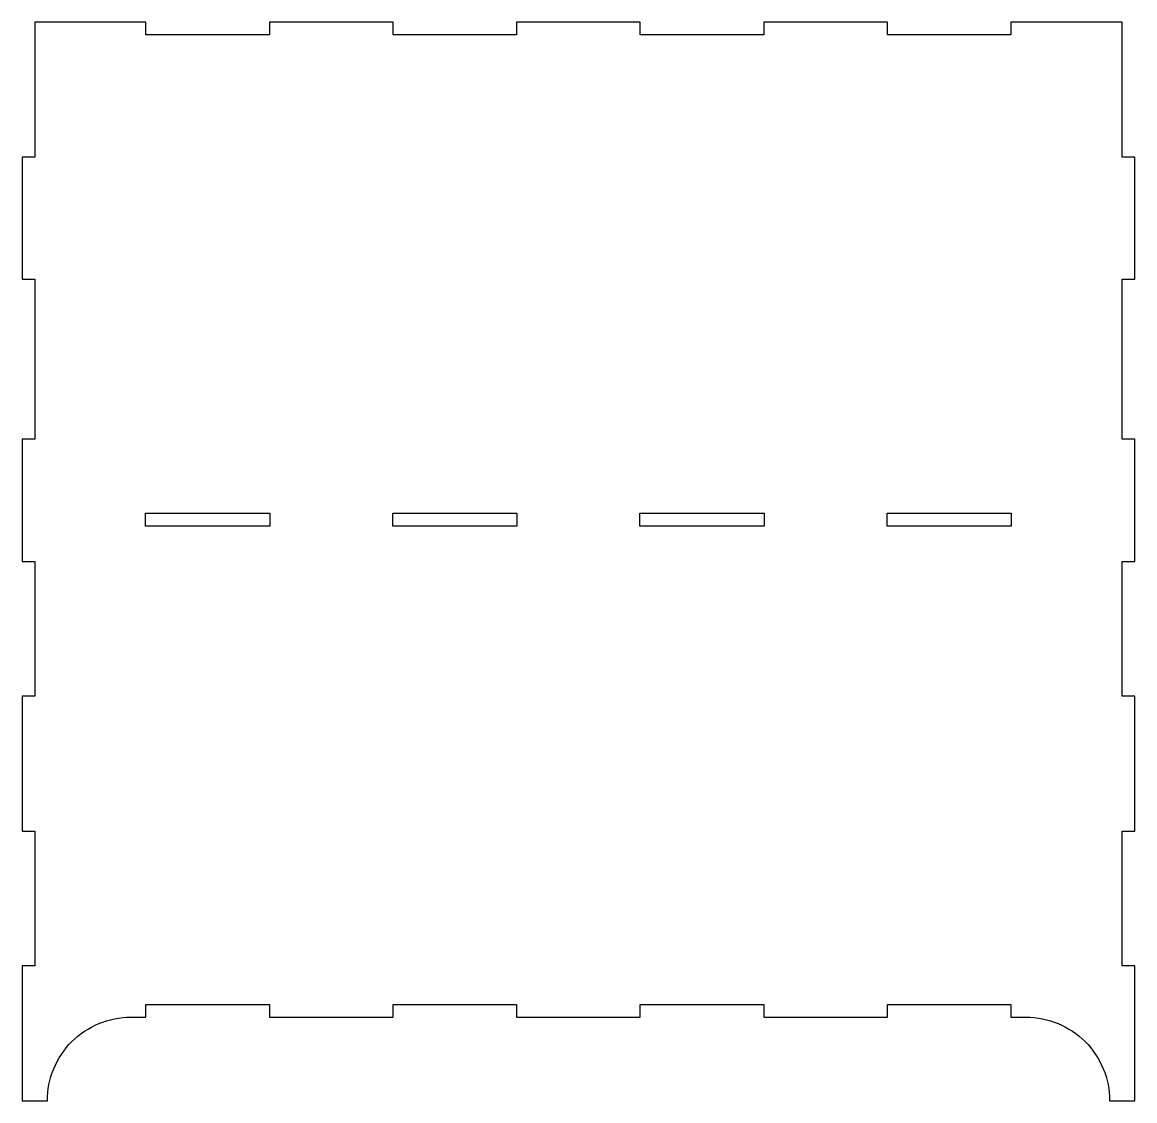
# Model space of a CAD drawing. Header units: millimetres. Extents: x -266 to 0, y 0 to 258.
import ezdxf

# ---------------------------------------------------------------- set-up
doc = ezdxf.new("R2010")
doc.units = ezdxf.units.MM
doc.layers.get('0').update_dxf_attribs({"linetype": 'CONTINUOUS'})

msp = doc.modelspace()

# ---------------------------------------------------------------- linework, layer by layer
msp.add_lwpolyline([(-236.45, 20), (-236.45, 23), (-206.9, 23), (-206.9, 20), (-177.35, 20), (-177.35, 23), (-147.8, 23), (-147.8, 20), (-118.25, 20), (-118.25, 23), (-88.7, 23), (-88.7, 20), (-59.15, 20), (-59.15, 23), (-29.6, 23), (-29.6, 20), (-26, 20, -0.414214), (-6, 0), (0, 0), (0, 32.25), (-3, 32.25), (-3, 64.5), (0, 64.5), (0, 96.75), (-3, 96.75), (-3, 129), (0, 129), (0, 158.25), (-3, 158.25), (-3, 196.5), (0, 196.5), (0, 225.75), (-3, 225.75), (-3, 258), (-29.6, 258), (-29.6, 255), (-59.15, 255), (-59.15, 258), (-88.7, 258), (-88.7, 255), (-118.25, 255), (-118.25, 258), (-147.8, 258), (-147.8, 255), (-177.35, 255), (-177.35, 258), (-206.9, 258), (-206.9, 255), (-236.45, 255), (-236.45, 258), (-263, 258), (-263, 225.75), (-266, 225.75), (-266, 196.5), (-263, 196.5), (-263, 158.25), (-266, 158.25), (-266, 129), (-263, 129), (-263, 96.75), (-266, 96.75), (-266, 64.5), (-263, 64.5), (-263, 32.25), (-266, 32.25), (-266, 0), (-260, 0, -0.414214), (-240, 20)], format="xyb", close=True)
for points in [[(-206.82, 140.58), (-206.82, 137.42), (-236.53, 137.42), (-236.53, 140.58)], [(-147.72, 140.58), (-147.72, 137.42), (-177.43, 137.42), (-177.43, 140.58)], [(-88.62, 140.58), (-88.62, 137.42), (-118.33, 137.42), (-118.33, 140.58)], [(-29.52, 140.58), (-29.52, 137.42), (-59.23, 137.42), (-59.23, 140.58)]]:
    msp.add_lwpolyline(points, close=True)

doc.saveas('drawing.dxf')
